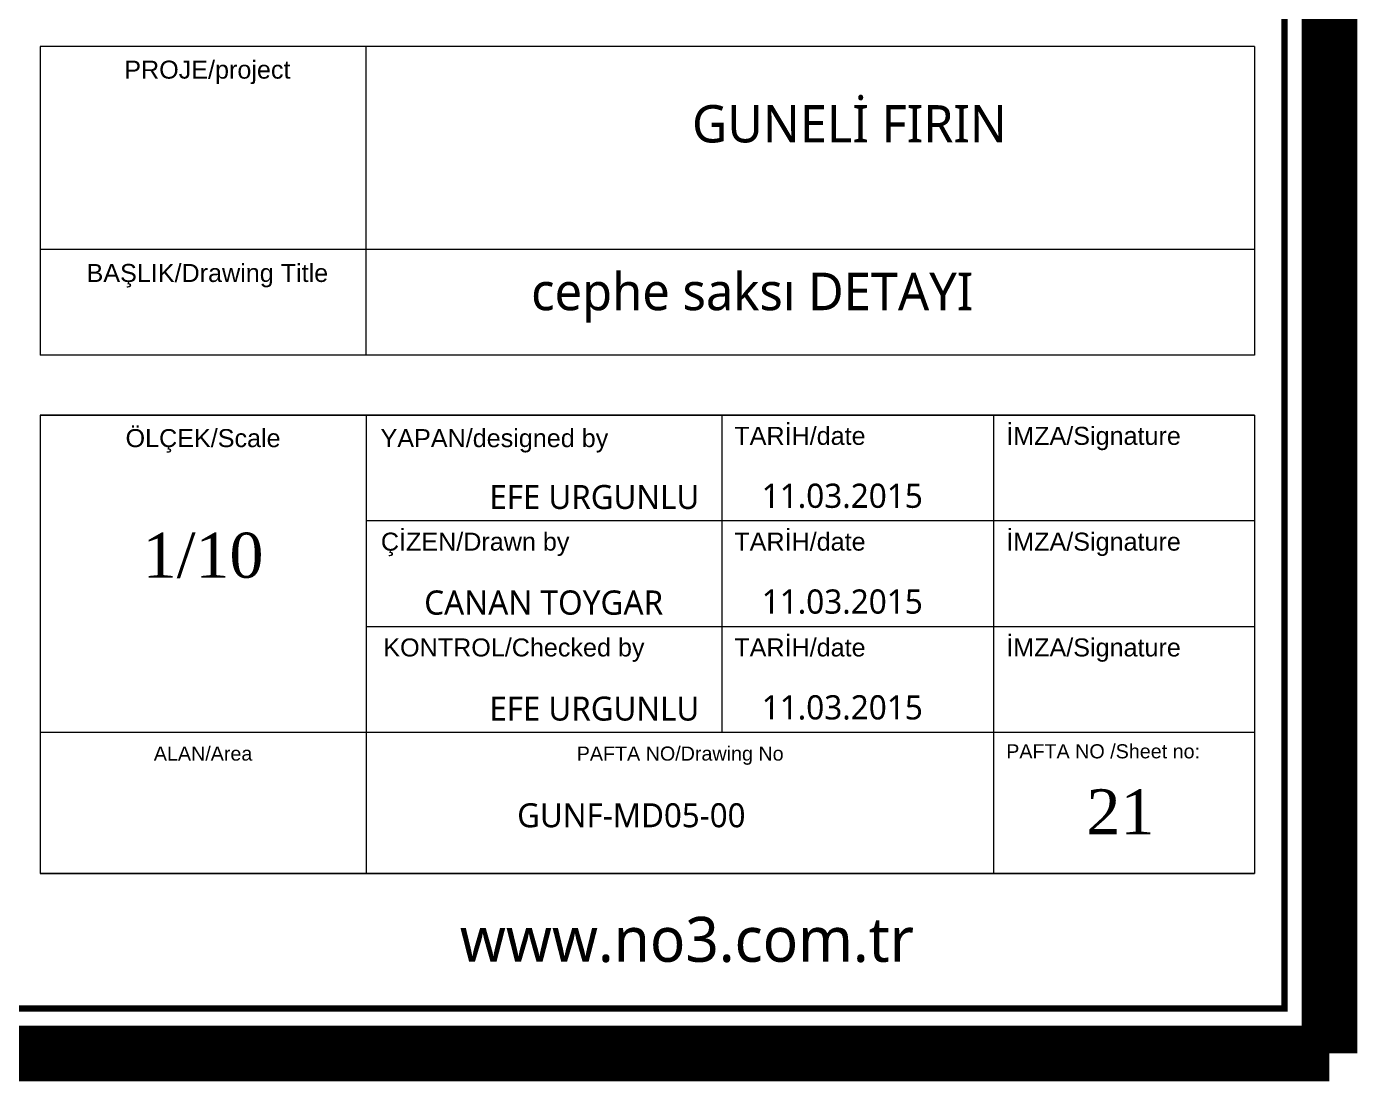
# Model space of a CAD drawing. Header units: millimetres. Extents: x 54215 to 67697, y 23496 to 56611.
# Drawn here: x 58286.4 to 58464.6, y 31475.7 to 31616.8 of the extents above; entities that cross this region are included whole.
import ezdxf
from ezdxf.enums import TextEntityAlignment as Align

# ---------------------------------------------------------------- set-up
doc = ezdxf.new("R2010")
doc.units = ezdxf.units.MM
doc.layers.add('no3_lejand', color=255, linetype='Continuous', lineweight=13)
doc.styles.add('ARIALT', font='arial.ttf', dxfattribs={"height": 10})
doc.styles.get("Standard").update_dxf_attribs({"font": 'arial.ttf'})

msp = doc.modelspace()

# ---------------------------------------------------------------- linework, layer by layer
at = {"layer": 'no3_lejand', "color": 250}
for p, q in [((58450.8, 31614.181), (58288.239, 31614.181)), ((58288.239, 31614.181), (58288.239, 31572.903)), ((58331.89, 31572.903), (58331.89, 31614.181)), ((58450.8, 31614.181), (58450.8, 31572.903)), ((58288.239, 31587.06), (58450.8, 31587.06)), ((58450.8, 31572.903), (58288.239, 31572.903)), ((58288.239, 31564.876), (58288.239, 31503.529)), ((58450.8, 31564.876), (58288.239, 31564.876)), ((58288.239, 31564.876), (58450.8, 31564.876)), ((58331.89, 31564.876), (58331.89, 31503.529)), ((58379.486, 31564.876), (58379.486, 31522.405)), ((58415.882, 31564.876), (58415.882, 31503.529)), ((58450.8, 31564.876), (58450.8, 31503.529)), ((58450.8, 31550.719), (58331.89, 31550.719)), ((58331.89, 31536.562), (58450.8, 31536.562)), ((58450.8, 31522.405), (58288.239, 31522.405)), ((58288.239, 31503.529), (58450.8, 31503.529)), ((58450.8, 31503.529), (58288.239, 31503.529))]:
    msp.add_line(p, q, dxfattribs=at)
at = {"layer": 'no3_lejand', "color": 1, "const_width": 7.466}
msp.add_lwpolyline([(58460.835, 31479.446), (57024.058, 31479.446), (57024.058, 32059.446), (58460.835, 32059.446), (58460.835, 31743.827, -0.4142136), (58450.8, 31733.792), (58299.278, 31733.792, 0.4142136), (58295.264, 31729.778), (58295.264, 31632.243, 0.4142136), (58299.278, 31628.229), (58450.8, 31628.229, -0.4142136), (58460.835, 31618.195), (58460.835, 31479.446)], format="xyb", dxfattribs=at)
at = {"layer": 'no3_lejand', "color": 252, "const_width": 0.854}
msp.add_lwpolyline([(58454.814, 31743.827, -0.4142136), (58450.8, 31739.813), (58299.278, 31739.813, 0.4142136), (58289.243, 31729.778), (58289.243, 31632.243, 0.4142136), (58299.278, 31622.209), (58450.8, 31622.209, -0.4142136), (58454.814, 31618.195), (58454.814, 31485.467), (57030.078, 31485.467), (57030.078, 32053.425), (58454.814, 32053.425), (58454.814, 31743.827)], format="xyb", dxfattribs=at)

# ---------------------------------------------------------------- texts
at = {"color": 7, "insert": (58396.576, 31603.809), "char_height": 4.995, "width": 125.12147, "attachment_point": 5}
msp.add_mtext('{\\fLucida Sans Unicode|b0|i0|c162|p34;GUNELİ FIRIN}', dxfattribs=at)
at = {"layer": 'no3_lejand', "linetype": 'Continuous', "style": 'ARIALT'}
for s, height, p in [('ALAN/Area', 1.8876, (58310.065, 31519.574)), ('PAFTA NO/Drawing No', 1.88759, (58373.922, 31519.574))]:
    msp.add_text(s, height=height, dxfattribs=at).set_placement(p, align=Align.MIDDLE_CENTER)
at = {"layer": 'no3_lejand', "char_height": 2.4083, "style": 'ARIALT'}
for s, insert, width, attachment_point in [('PROJE/project', (58310.64, 31612.293), 44.79424, 2), ('BAŞLIK/Drawing Title', (58310.64, 31585.085), 44.79424, 2), ('ÖLÇEK/Scale', (58310.065, 31562.988), 16.26855, 2), ('TARİH/date', (58381.171, 31563.293), 18.31967, 1), ('İMZA/Signature', (58417.567, 31563.293), 18.31967, 1), ('YAPAN/designed by', (58349.06, 31562.988), 44.79424, 2), ('ÇİZEN/Drawn by', (58346.483, 31549.136), 44.79424, 2), ('TARİH/date', (58381.171, 31549.136), 18.31967, 1), ('İMZA/Signature', (58417.567, 31549.136), 18.31967, 1), ('KONTROL/Checked by', (58334.188, 31534.979), 40.24224, 1), ('TARİH/date', (58381.171, 31534.979), 18.31967, 1), ('İMZA/Signature', (58417.567, 31534.979), 18.31967, 1)]:
    msp.add_mtext(s, dxfattribs=dict(at, insert=insert, width=width, attachment_point=attachment_point))
at = {"layer": 'no3_lejand', "color": 7}
for s, insert, char_height, width, attachment_point in [('{\\fLucida Sans Unicode|b0|i0|c162|p34;cephe saksı DETAYI}', (58383.572, 31580.564), 5.0173, 122.81536, 5), ('{\\fLucida Sans Unicode|b0|i0|c162|p34;EFE URGUNLU}', (58348.39, 31553.885), 3.21107, 122.81536, 4), ('{\\fLucida Sans Unicode|b0|i0|c162|p34;11.03.2015\\P}', (58384.834, 31554.041), 3.24, 123.92176, 4), ('{\\fGeorgia|b0|i0|c162|p18;1/10}', (58310.065, 31546.063), 6.02076, 122.81536, 5), ('{\\fLucida Sans Unicode|b0|i0|c162|p34;CANAN TOYGAR}', (58339.657, 31539.757), 3.24, 123.92176, 4), ('{\\fLucida Sans Unicode|b0|i0|c162|p34;11.03.2015\\P}', (58384.834, 31539.884), 3.24, 123.92176, 4), ('{\\fLucida Sans Unicode|b0|i0|c162|p34;EFE URGUNLU}', (58348.39, 31525.571), 3.21107, 122.81536, 4), ('{\\fLucida Sans Unicode|b0|i0|c162|p34;11.03.2015\\P}', (58384.834, 31525.728), 3.24, 123.92176, 4), ('{\\fGeorgia|b0|i0|c162|p18;21}', (58432.857, 31511.788), 6.02076, 122.81536, 5), ('{\\fLucida Sans Unicode|b0|i0|c162|p34;GUNF-MD05-00}', (58352.106, 31511.295), 3.21107, 122.81536, 4), ('{\\fLucida Sans Unicode|b0|i0|c162|p34;www.no3.com.tr}', (58374.825, 31494.662), 6.02076, 93.56152, 5)]:
    msp.add_mtext(s, dxfattribs=dict(at, insert=insert, char_height=char_height, width=width, attachment_point=attachment_point))
at = {"layer": 'no3_lejand', "linetype": 'Continuous', "insert": (58417.567, 31520.822), "char_height": 1.88759, "width": 45.2116, "attachment_point": 1, "style": 'ARIALT'}
msp.add_mtext('PAFTA NO /Sheet no:', dxfattribs=at)

doc.saveas('drawing.dxf')
